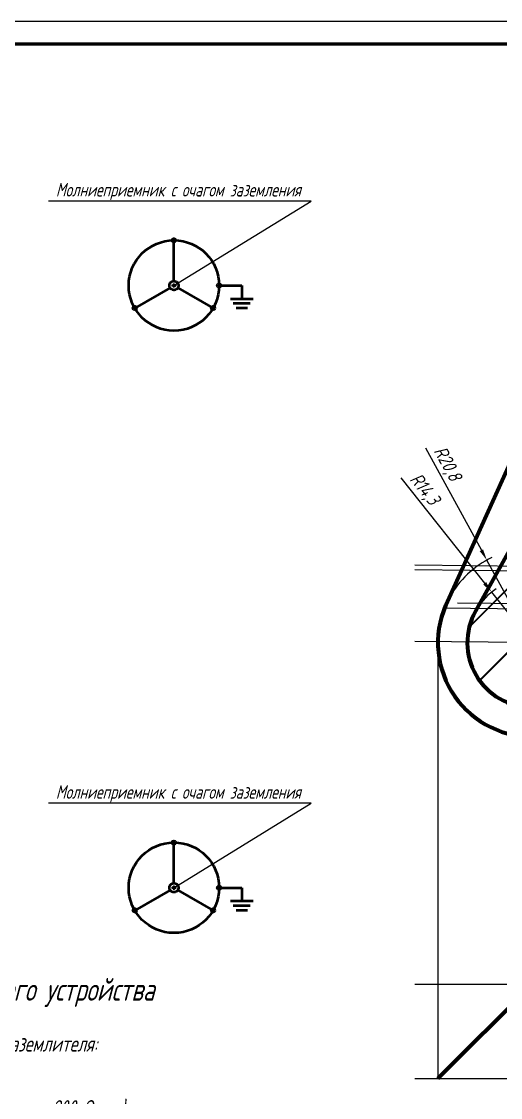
# Model space of a CAD drawing. Header units: millimetres. Extents: x -10490 to 5162, y -5053 to 76.
# Drawn here: x -7217.8 to -7111.8, y -162.2 to 75.9 of the extents above; entities that cross this region are included whole.
import ezdxf
from ezdxf import colors
from ezdxf.entities.mleader import LeaderData, LeaderLine
from ezdxf.math import Vec2, Vec3

# ---------------------------------------------------------------- set-up
doc = ezdxf.new("R2010")
doc.units = ezdxf.units.MM
doc.linetypes.add('gost6', pattern=[12, 8, -1.5, 1, -1.5])
doc.layers.get('Defpoints').update_dxf_attribs({"color": 33})
for name, color, linetype, lineweight in [('Заземление (Вновь)', 6, 'gost6', 50), ('КаБель силовой (Сущ)', 1, 'Continuous', 25), ('Линия выноска', 137, 'Continuous', 25), ('Рамка толстая', 7, 'Continuous', 60), ('Рамка тонкая', 5, 'Continuous', 25), ('Текст', 2, 'Continuous', 25)]:
    doc.layers.add(name, color=color, linetype=linetype, lineweight=lineweight)
doc.styles.add('gost shx', font='gost.shx', dxfattribs={"oblique": 15})
doc.styles.add('SIMPLEX', font='simplex.shx', dxfattribs={"width": 0.7, "oblique": 15})
doc.dimstyles.new('ISO-25', dxfattribs={"dimtxt": 3, "dimasz": 2.5, "dimexe": 1.25, "dimexo": 0.625, "dimtad": 1, "dimtxsty": 'gost shx', "dimcen": 2.5, "dimclrt": 2, "dimadec": 0, "dimazin": 0, "dimtfac": 1, "dimtmove": 0, "dimatfit": 3, "dimfxl": 1, "dimarcsym": 0})

# ---------------------------------------------------------------- blocks, each defined once
blk = doc.blocks.new('A$C0CDB385D')
at = {"layer": 'Рамка толстая'}
blk.add_line((589, 415), (20, 415), dxfattribs=at)
at = {"layer": 'Рамка тонкая'}
blk.add_line((594, 420), (0, 420), dxfattribs=at)
blk = doc.blocks.new('_None')
blk = doc.blocks.new('*D552')
at = {"layer": 'Defpoints', "color": 0, "transparency": 16777216}
for p in [(-7113.77, -50.39), (-7104.87, -61.58)]:
    blk.add_point(p, dxfattribs=at)
at = {"layer": 'КаБель силовой (Сущ)', "color": 0, "lineweight": -2, "transparency": 16777216}
for p, q in [((-7133.9, -25.08), (-7115.33, -48.43)), ((-7104.87, -61.58), (-7113.77, -50.39))]:
    blk.add_line(p, q, dxfattribs=at)
blk.add_arc((-7104.87, -61.58), 14.3, 123.4938, 148.4346, dxfattribs=at)
at = {"layer": 'КаБель силовой (Сущ)', "color": 0, "transparency": 16777216}
blk.add_solid([(-7115, -48.17), (-7115.66, -48.69), (-7113.77, -50.39)], dxfattribs=at)
at = {"layer": 'КаБель силовой (Сущ)', "color": 2, "transparency": 16777216, "insert": (-7128.79, -27.74), "char_height": 3, "attachment_point": 5, "rotation": 308.5022, "style": 'gost shx'}
blk.add_mtext('R14,3', dxfattribs=at)
blk = doc.blocks.new('*D553')
at = {"layer": 'Defpoints', "color": 0, "transparency": 16777216}
for p in [(-7114.84, -43.32), (-7104.87, -61.58)]:
    blk.add_point(p, dxfattribs=at)
at = {"layer": 'КаБель силовой (Сущ)', "color": 0, "lineweight": -2, "transparency": 16777216}
for p, q in [((-7128.43, -18.45), (-7116.04, -41.13)), ((-7104.87, -61.58), (-7114.84, -43.32))]:
    blk.add_line(p, q, dxfattribs=at)
blk.add_arc((-7104.87, -61.58), 20.8, 115.2066, 151.2837, dxfattribs=at)
at = {"layer": 'КаБель силовой (Сущ)', "color": 0, "transparency": 16777216}
blk.add_solid([(-7115.68, -40.93), (-7116.41, -41.33), (-7114.84, -43.32)], dxfattribs=at)
at = {"layer": 'КаБель силовой (Сущ)', "color": 2, "transparency": 16777216, "insert": (-7123.78, -22.07), "char_height": 3, "attachment_point": 5, "rotation": 298.6499, "style": 'gost shx'}
blk.add_mtext('R20,8', dxfattribs=at)

msp = doc.modelspace()

# ---------------------------------------------------------------- hatches: boundary and pattern name
at = {"layer": 'Заземление (Вновь)', "linetype": 'ByBlock'}
h = msp.add_hatch(color=256, dxfattribs=at)
h.paths.add_polyline_path([(-7184.07053, 27.8456), (-7184.07053, 27.4456), (-7183.67053, 27.4456, 0.414213562)])
h.paths.add_polyline_path([(-7184.07053, 27.8456, 0.414213562), (-7184.47053, 27.4456), (-7184.07053, 27.4456)])
h.paths.add_polyline_path([(-7183.67053, 27.4456), (-7184.07053, 27.4456), (-7184.47053, 27.4456, 1)])
at = {"layer": 'Заземление (Вновь)'}
h = msp.add_hatch(color=256, dxfattribs=at)
edge = h.paths.add_edge_path()
edge.add_arc((-7184.07053, 17.4456), 0.40452, 0, 360)
at = {"layer": 'Заземление (Вновь)', "linetype": 'ByBlock'}
h = msp.add_hatch(color=256, dxfattribs=at)
h.paths.add_polyline_path([(-7174.07053, 17.8456), (-7174.07053, 17.4456), (-7173.67053, 17.4456, 0.414213562)])
h.paths.add_polyline_path([(-7174.07053, 17.8456, 0.414213562), (-7174.47053, 17.4456), (-7174.07053, 17.4456)])
h.paths.add_polyline_path([(-7173.67053, 17.4456), (-7174.07053, 17.4456), (-7174.47053, 17.4456, 1)])
h = msp.add_hatch(color=256, dxfattribs=at)
h.paths.add_polyline_path([(-7192.73079, 12.8456), (-7192.73079, 12.4456), (-7192.33079, 12.4456, 0.414213562)])
h.paths.add_polyline_path([(-7192.73079, 12.8456, 0.414213562), (-7193.13079, 12.4456), (-7192.73079, 12.4456)])
h.paths.add_polyline_path([(-7192.33079, 12.4456), (-7192.73079, 12.4456), (-7193.13079, 12.4456, 1)])
h = msp.add_hatch(color=256, dxfattribs=at)
h.paths.add_polyline_path([(-7175.41028, 12.8456), (-7175.41028, 12.4456), (-7175.01028, 12.4456, 0.414213562)])
h.paths.add_polyline_path([(-7175.41028, 12.8456, 0.414213562), (-7175.81028, 12.4456), (-7175.41028, 12.4456)])
h.paths.add_polyline_path([(-7175.01028, 12.4456), (-7175.41028, 12.4456), (-7175.81028, 12.4456, 1)])
h = msp.add_hatch(color=256, dxfattribs=at)
h.paths.add_polyline_path([(-7184.07053, -105.39343), (-7184.07053, -105.79343), (-7183.67053, -105.79343, 0.414213562)])
h.paths.add_polyline_path([(-7184.07053, -105.39343, 0.414213562), (-7184.47053, -105.79343), (-7184.07053, -105.79343)])
h.paths.add_polyline_path([(-7183.67053, -105.79343), (-7184.07053, -105.79343), (-7184.47053, -105.79343, 1)])
at = {"layer": 'Заземление (Вновь)'}
h = msp.add_hatch(color=256, dxfattribs=at)
edge = h.paths.add_edge_path()
edge.add_arc((-7184.07053, -115.79343), 0.40452, 0, 360)
at = {"layer": 'Заземление (Вновь)', "linetype": 'ByBlock'}
h = msp.add_hatch(color=256, dxfattribs=at)
h.paths.add_polyline_path([(-7174.07053, -115.39343), (-7174.07053, -115.79343), (-7173.67053, -115.79343, 0.414213562)])
h.paths.add_polyline_path([(-7174.07053, -115.39343, 0.414213562), (-7174.47053, -115.79343), (-7174.07053, -115.79343)])
h.paths.add_polyline_path([(-7173.67053, -115.79343), (-7174.07053, -115.79343), (-7174.47053, -115.79343, 1)])
h = msp.add_hatch(color=256, dxfattribs=at)
h.paths.add_polyline_path([(-7192.73079, -120.39343), (-7192.73079, -120.79343), (-7192.33079, -120.79343, 0.414213562)])
h.paths.add_polyline_path([(-7192.73079, -120.39343, 0.414213562), (-7193.13079, -120.79343), (-7192.73079, -120.79343)])
h.paths.add_polyline_path([(-7192.33079, -120.79343), (-7192.73079, -120.79343), (-7193.13079, -120.79343, 1)])
h = msp.add_hatch(color=256, dxfattribs=at)
h.paths.add_polyline_path([(-7175.41028, -120.39343), (-7175.41028, -120.79343), (-7175.01028, -120.79343, 0.414213562)])
h.paths.add_polyline_path([(-7175.41028, -120.39343, 0.414213562), (-7175.81028, -120.79343), (-7175.41028, -120.79343)])
h.paths.add_polyline_path([(-7175.01028, -120.79343), (-7175.41028, -120.79343), (-7175.81028, -120.79343, 1)])
at = {"layer": 'КаБель силовой (Сущ)'}
h = msp.add_hatch(dxfattribs=at)
h.set_pattern_fill('JIS_LC_20', color=4, scale=0.5, style=0)
h.set_pattern_definition([(45, (-25782.101, 4839.443), (-7.071068, 7.071068), []), (45, (-25781.901, 4839.443), (-7.071068, 7.071068), [])])
h.paths.add_polyline_path([(-7117.37181, -54.63147), (-7098.41593, -20.52016), (-7085.3855, 16.26456, -0.454581427), (-7065.35007, 24.19826), (-7029.74799, 5.83165), (-6990.06161, 2.9593, -0.70653205), (-6982.91412, -23.03291), (-7014.35558, -44.95913), (-7042.03858, -72.21913, -0.199138009), (-7052.19456, -76.32943), (-7104.99467, -75.87709, -0.569062781)])

# ---------------------------------------------------------------- linework, layer by layer
at = {"color": 5, "lineweight": 80}
msp.add_line((-7124.21968, -53.94128), (-7090.86837, 20.03822), dxfattribs=at)
at = {"color": 6, "lineweight": 80}
for p, q in [((-7098.41593, -20.52016), (-7117.37181, -54.63147)), ((-7104.87216, -137.19655), (-7125.67216, -157.99655))]:
    msp.add_line(p, q, dxfattribs=at)
at = {"color": 5, "lineweight": 80}
msp.add_arc((-7104.87216, -61.57761), 20.8, 153.0053709, 269.5099796, dxfattribs=at)
at = {"color": 6, "lineweight": 80}
msp.add_arc((-7104.87216, -61.57761), 14.3, 150.9387797, 269.5243266, dxfattribs=at)
at = {"layer": 'Заземление (Вновь)', "linetype": 'ByBlock'}
for p, q in [((-7184.07053, 18.4456), (-7184.07053, 27.4456)), ((-7184.93656, 16.9456), (-7192.73079, 12.4456)), ((-7183.20451, 16.9456), (-7175.41028, 12.4456)), ((-7174.07053, 17.4456), (-7169.07053, 17.4456)), ((-7169.07053, 17.4456), (-7169.07053, 14.4456)), ((-7166.57053, 14.4456), (-7171.57053, 14.4456)), ((-7167.19553, 13.4456), (-7170.94553, 13.4456)), ((-7167.82053, 12.4456), (-7170.32053, 12.4456)), ((-7184.07053, -114.79343), (-7184.07053, -105.79343)), ((-7184.93656, -116.29343), (-7192.73079, -120.79343)), ((-7183.20451, -116.29343), (-7175.41028, -120.79343)), ((-7174.07053, -115.79343), (-7169.07053, -115.79343)), ((-7169.07053, -115.79343), (-7169.07053, -118.79343)), ((-7166.57053, -118.79343), (-7171.57053, -118.79343)), ((-7167.19553, -119.79343), (-7170.94553, -119.79343)), ((-7167.82053, -120.79343), (-7170.32053, -120.79343))]:
    msp.add_line(p, q, dxfattribs=at)
for centre, radius in [((-7184.07053, 17.4456), 10), ((-7184.07053, 27.4456), 0.4), ((-7174.07053, 17.4456), 0.4), ((-7192.73079, 12.4456), 0.4), ((-7175.41028, 12.4456), 0.4), ((-7184.07053, -115.79343), 10), ((-7184.07053, -105.79343), 0.4), ((-7174.07053, -115.79343), 0.4), ((-7192.73079, -120.79343), 0.4), ((-7175.41028, -120.79343), 0.4)]:
    msp.add_circle(centre, radius, dxfattribs=at)
at = {"layer": 'Заземление (Вновь)'}
for centre, radius in [((-7184.07053, 17.4456), 1), ((-7184.07053, 17.4456), 0.25), ((-7184.07053, -115.79343), 1), ((-7184.07053, -115.79343), 0.25)]:
    msp.add_circle(centre, radius, dxfattribs=at)
at = {"layer": 'КаБель силовой (Сущ)'}
for p, q in [((-7130.78558, -44.36857), (-6995.89167, -45.7771)), ((-6994.46404, -47.15315), (-7130.78558, -45.46313)), ((-6993.91414, -55.29089), (-7124.50843, -53.93829)), ((-6993.87619, -53.99292), (-7121.37078, -52.80671)), ((-6994.2309, -62.58282), (-7130.78558, -61.27759)), ((-7125.67216, -61.57761), (-7125.67216, -157.99655)), ((-6968.33786, -137.19655), (-7130.78558, -137.19655)), ((-7130.78558, -157.99655), (-6968.33786, -157.99655))]:
    msp.add_line(p, q, dxfattribs=at)

# ---------------------------------------------------------------- block references
msp.add_blockref('A$C0CDB385D', (-7519.0436, -344.14684))

# ---------------------------------------------------------------- texts
at = {"layer": 'Текст', "insert": (-7303.65285, -135.79705), "char_height": 5, "attachment_point": 1, "line_spacing_factor": 0.9, "style": 'SIMPLEX'}
msp.add_mtext_dynamic_manual_height_columns('\\A1;\\pi35.22,l5;Расчет заземляющего устройства\\P\\pi10;{\\H0.7x;\\P1. Сопротивление одного вертикального заземлителя:\\P\\pi0,l20,t15;Rв = \\S0,366p/L; (Lg \\S2L/D;\\H1.4286x; \\H0.7x;+ \\H1x;\\S1/2 ;\\H1.4286x; \\H0.7x;Lg \\S4T+L/4T-L;), где\\Pp-удельное сопротивление грунта (принято 200 Ом*м), \\PL-длина вертикального заземлителя, \\PD-диаметр вертикального заземлителя,\\PТ-заглубление электрода (расстояние от поверхности земли до середины вертикального заземлителя) \\PRв = \\S0,366х200/5; (Lg \\S2x5/0,018; + \\S1/2 ; Lg \\S4x3+5/4x3-5;) = 42,9 Ом\\Q0; \\H1.4286x;\\P\\pi10,l5,tz;\\H0.7x;\\Q15;2. Общее сопротивление вертикальных заземлителей:\\P\\pi0,l20;\\H0.99996x;Rв.к. = \\SRв/nηв;\\H0.99996x; , гд\\H0.99998x;е\\P\\H0.99998x;n-общее количество вертикальных заземлителей\\P\\fArial|b0|i0|c0|p34;η\\Fgost|c204;в- коэффициент использования вертикального заземлителя (принят 0,5)\\PRв.к. = \\S42,9/22х0,5; = 3,9 Ом\\H0.99996x;\\P\\pi10,l5;3. Сопротивление горизонтального заземлителя:\\P\\pi0,l20;\\H1.0001x;Rг.к. = \\H1x;\\S0,366p/Lηг;\\H1x; Lg \\H1x;\\S2L²/bt;\\H1x;, где\\PL-общая длина горизонтального заземлителя\\P\\fArial|b0|i0|c0|p34;\\H0.99991x;η\\Fgost|c204;г- коэффициент использования горизонтального заземлителя (принят 0,27)\\Pb-ширина горизонтального заземлителя\\Pt-расстояние от поверхности земли до горизонтального заземлителя\\H0.99997x;\\PRг.к. = \\H1.0001x;\\S0,366х200/106х0,27; Lg \\S2x80²/0,05х0,5; = 15,09 Ом\\H0.99987x;\\P\\pi10,l5;4. Общее сопротивление заземляющего устройства:\\P\\pi0,l20;\\H1.0002x;Rз.у. = \\SRв.к. х Rг.к./Rв.к. + Rг.к.; \\P\\H0.99999x;Rз.у. =  \\S3,9х15,09/3,9+15,09; = 3,1 Ом\\P\\pl15;\\PСогласно ПУЭ сопротивление заземляющего устройства не должно превышать ^J4 ом, полученное значение 3,1 Ом не превышает допустимого. \\P}', width=177.5, gutter_width=12.5, heights=[253], dxfattribs=at)

# ---------------------------------------------------------------- dimensions: what is measured, and where the dimension line sits
at = {"layer": 'КаБель силовой (Сущ)'}
for mpoint, picture, middle in [((-7114.84484, -43.32424), '*D553', (-7125.84025, -23.19893)), ((-7113.77455, -50.38665), '*D552', (-7130.62818, -29.20041))]:
    dim = msp.add_radius_dim(center=(-7104.87216, -61.57761), mpoint=mpoint, dimstyle='ISO-25', dxfattribs=at)
    dim.commit()
    dim.dimension.update_dxf_attribs({"geometry": picture, "text_midpoint": middle, "dimtype": 164})

# ---------------------------------------------------------------- leaders
at = {"layer": 'Линия выноска'}
ml = msp.add_multileader_mtext('Standard', dxfattribs=at)
ml.set_content('\\pxsm0.75;Молниеприемник с очагом заземления', color=2, style='SIMPLEX')
ml.set_leader_properties()
ml.set_arrow_properties(name='NONE')
ml.build(insert=Vec2(0, 0))
ml.multileader.update_dxf_attribs({"text_left_attachment_type": 6, "text_right_attachment_type": 6, "dogleg_length": 0.62405, "arrow_head_size": 2})
ctx = ml.context
ctx.base_point, ctx.char_height, ctx.arrow_head_size, ctx.plane_origin = Vec3(-7221.14594, 36.13724), 3, 2, Vec3(-7401.1355, -77.70042)
ctx.left_attachment, ctx.right_attachment, ctx.text_align_type = 6, 6, 2
notes = []
notes.append((ctx, [(0, (1, 1, 0), (-7153.69801, 36.13724), (-1, 0), 0.31202, [(0, [(-7184.07053, 17.4456)], 0, [])])]))
ctx.mtext.insert, ctx.mtext.alignment, ctx.mtext.flow_direction = Vec3(-7156.01004, 40.13724), 3, 5
ml = msp.add_multileader_mtext('Standard', dxfattribs=at)
ml.set_content('\\pxsm0.75;Молниеприемник с очагом заземления', color=2, style='SIMPLEX')
ml.set_leader_properties()
ml.set_arrow_properties(name='NONE')
ml.build(insert=Vec2(0, 0))
ml.multileader.update_dxf_attribs({"text_left_attachment_type": 6, "text_right_attachment_type": 6, "dogleg_length": 0.62405, "arrow_head_size": 2})
ctx = ml.context
ctx.base_point, ctx.char_height, ctx.arrow_head_size, ctx.plane_origin = Vec3(-7221.14594, -97.10178), 3, 2, Vec3(-7401.1355, -210.93944)
ctx.left_attachment, ctx.right_attachment, ctx.text_align_type = 6, 6, 2
notes.append((ctx, [(0, (1, 1, 0), (-7153.69801, -97.10178), (-1, 0), 0.31202, [(0, [(-7184.07053, -115.79343)], 0, [])])]))
ctx.mtext.insert, ctx.mtext.alignment, ctx.mtext.flow_direction = Vec3(-7156.01004, -93.10178), 3, 5
for ctx, leaders in notes:
    for number, flags, end, landing, length, lines in leaders:
        leader = LeaderData()
        leader.index, (leader.has_last_leader_line, leader.has_dogleg_vector, leader.attachment_direction) = number, flags
        leader.last_leader_point, leader.dogleg_vector, leader.dogleg_length = Vec3(end), Vec3(landing), length
        for number, points, colour, breaks in lines:
            line = LeaderLine()
            line.index, line.vertices, line.color, line.breaks = number, Vec3.list(points), colors.encode_raw_color(colour), breaks
            leader.lines.append(line)
        ctx.leaders.append(leader)

doc.saveas('drawing.dxf')
